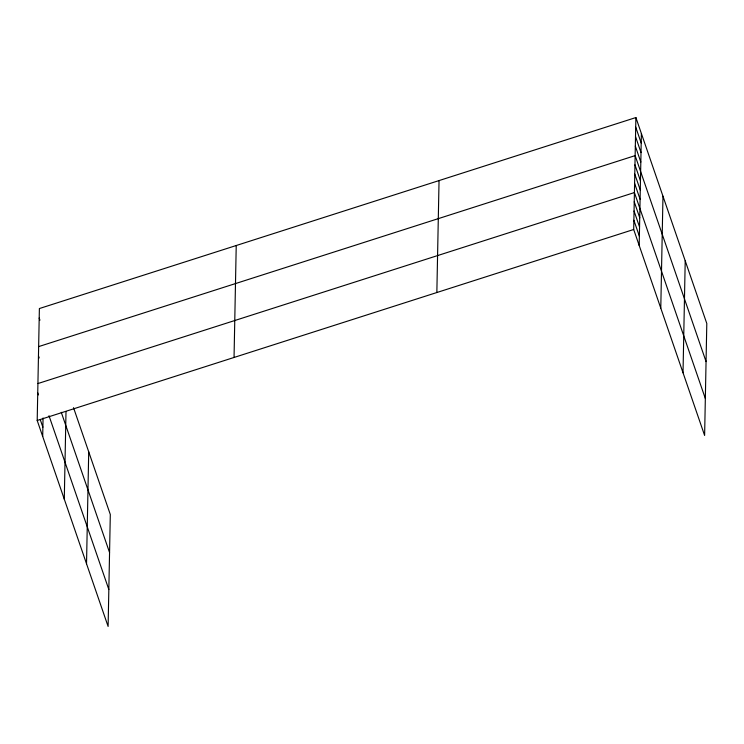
<?xml version="1.0" encoding="UTF-8"?>
<svg xmlns="http://www.w3.org/2000/svg" width="744" height="744" viewBox="0 0 744 744"><rect width="100%" height="100%" fill="white"/><g stroke="black" fill="none" stroke-linecap="round" stroke-linejoin="round"><path stroke-width="1.12" d="M73.517 407.666L110.307 514.504L108.113 626.448L37.2 420.49L39.386 308.546L635.888 117.552L706.8 323.51L704.615 435.454L633.693 229.496L635.888 117.552M42.696 436.458L43.059 417.988M64.291 499.159L66.002 411.525M86.527 563.747L88.713 451.803M234.044 357.464L236.229 245.52M436.849 292.522L439.044 180.578M639.189 245.464L641.384 133.52M660.784 308.165L662.969 196.221M683.02 372.763L685.215 260.809M38.642 346.602L635.144 155.617L706.056 361.575M37.925 383.551L634.418 192.557L705.331 398.514M37.2 420.49L633.693 229.496M635.702 127.066L641.198 143.034M635.516 136.58L641.012 152.557M635.33 146.103L640.826 162.071M634.957 164.852L640.454 180.82M634.781 174.087L640.277 190.055M634.595 183.322L640.1 199.29M634.232 201.791L639.738 217.76M634.055 211.026L639.552 226.994M633.879 220.261L639.375 236.229M39.2 318.06L39.934 320.19M61.268 412.297L109.563 552.559M38.465 355.846L39.2 357.966M49.002 415.729L108.838 589.508M37.739 392.786L38.474 394.915M40.316 419.774L42.882 427.223"/></g></svg>
